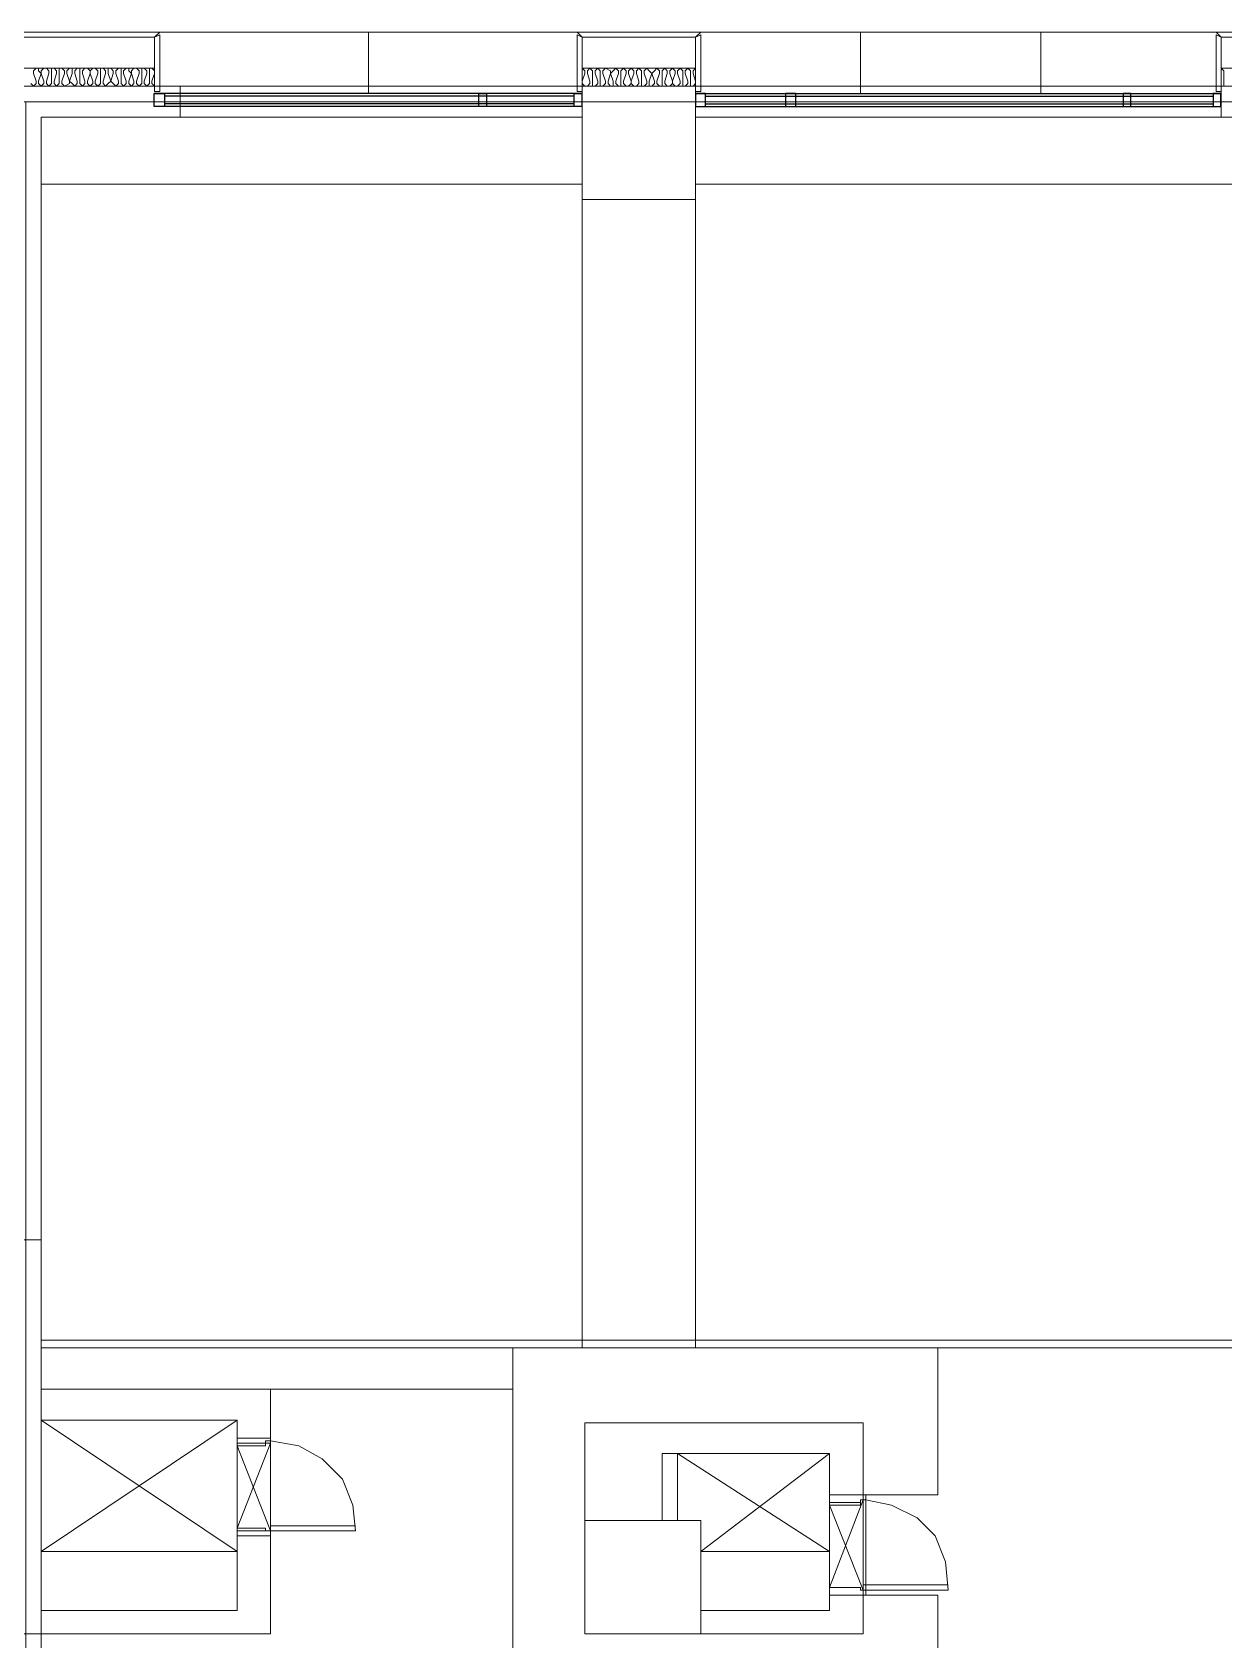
# Model space of a CAD drawing. Header units: millimetres. Extents: x -4033 to 126988, y -1911 to 106718.
# Drawn here: x 22979 to 30248, y 29589 to 39401 of the extents above; entities that cross this region are included whole.
import ezdxf

# ---------------------------------------------------------------- set-up
doc = ezdxf.new("R2010")
doc.units = ezdxf.units.MM
doc.layers.add('PDF_형상', color=7, linetype='Continuous')

msp = doc.modelspace()

# ---------------------------------------------------------------- linework, layer by layer
at = {"layer": 'PDF_형상', "lineweight": 5}
for points in [[(66299.6, 39400.8), (20158.4, 39400.8)], [(25030.3, 39023.6), (25030.3, 39400.8)], [(28032, 39400.8), (28032, 39023.6)], [(29132.1, 39400.8), (29132.1, 39023.6)], [(21730, 39180.7), (23725.9, 39180.7)], [(22971.5, 39086.4), (22987.2, 39070.7), (23003, 39086.4), (23003, 39102.2), (22987.2, 39149.3), (22987.2, 39165), (23003, 39180.7), (23018.7, 39180.7), (23018.7, 39165), (23034.4, 39149.3), (23034.4, 39165), (23050.1, 39180.7), (23065.8, 39180.7), (23081.5, 39165), (23081.5, 39149.3), (23065.8, 39102.2), (23065.8, 39086.4), (23081.5, 39070.7), (23097.3, 39086.4), (23097.3, 39102.2), (23097.3, 39149.3), (23097.3, 39165), (23097.3, 39180.7), (23113, 39180.7), (23128.7, 39165), (23128.7, 39149.3), (23113, 39102.2), (23113, 39086.4), (23128.7, 39070.7), (23144.4, 39086.4), (23144.4, 39102.2), (23144.4, 39149.3), (23144.4, 39165), (23144.4, 39180.7), (23160.1, 39180.7), (23175.8, 39165), (23175.8, 39149.3), (23160.1, 39102.2), (23160.1, 39086.4), (23175.8, 39070.7), (23207.3, 39086.4), (23207.3, 39102.2), (23191.6, 39149.3), (23191.6, 39165), (23207.3, 39180.7), (23223, 39180.7), (23223, 39165), (23223, 39149.3), (23207.3, 39102.2), (23223, 39086.4), (23238.7, 39070.7), (23254.4, 39086.4), (23254.4, 39102.2), (23238.7, 39149.3), (23238.7, 39165), (23254.4, 39180.7), (23270.1, 39180.7), (23270.1, 39165), (23270.1, 39149.3), (23270.1, 39102.2), (23270.1, 39086.4), (23285.8, 39070.7), (23301.6, 39086.4), (23301.6, 39102.2), (23285.8, 39149.3), (23285.8, 39165), (23301.6, 39180.7), (23317.3, 39180.7), (23333, 39165), (23333, 39149.3), (23333, 39165), (23348.7, 39180.7), (23364.4, 39180.7), (23380.1, 39165), (23380.1, 39149.3), (23364.4, 39102.2), (23364.4, 39086.4), (23380.1, 39070.7), (23395.9, 39086.4), (23395.9, 39102.2), (23395.9, 39149.3), (23395.9, 39165), (23395.9, 39180.7), (23411.6, 39180.7), (23427.3, 39165), (23427.3, 39149.3), (23411.6, 39102.2), (23411.6, 39086.4), (23427.3, 39070.7), (23443, 39086.4), (23458.7, 39102.2), (23443, 39149.3), (23443, 39165), (23443, 39180.7), (23458.7, 39180.7), (23474.4, 39165), (23474.4, 39149.3), (23458.7, 39102.2), (23474.4, 39086.4), (23490.1, 39070.7), (23505.9, 39086.4), (23505.9, 39102.2), (23490.1, 39149.3), (23490.1, 39165), (23505.9, 39180.7), (23521.6, 39180.7), (23521.6, 39165), (23521.6, 39149.3), (23521.6, 39102.2), (23521.6, 39086.4), (23537.3, 39070.7), (23553, 39086.4), (23553, 39102.2), (23537.3, 39149.3), (23537.3, 39165), (23553, 39180.7), (23568.7, 39180.7), (23568.7, 39165), (23584.4, 39149.3), (23584.4, 39165), (23600.2, 39180.7), (23615.9, 39180.7), (23631.6, 39165), (23631.6, 39149.3), (23615.9, 39102.2), (23615.9, 39086.4), (23631.6, 39070.7), (23647.3, 39086.4), (23647.3, 39102.2), (23647.3, 39149.3), (23647.3, 39165), (23647.3, 39180.7), (23663, 39180.7), (23678.7, 39165), (23678.7, 39149.3), (23663, 39102.2), (23663, 39086.4), (23678.7, 39070.7), (23694.5, 39086.4), (23694.5, 39102.2), (23694.5, 39149.3), (23694.5, 39165), (23694.5, 39180.7), (23710.2, 39180.7), (23725.9, 39165), (23725.9, 39149.3), (23710.2, 39102.2), (23710.2, 39086.4), (23725.9, 39070.7)], [(30263.6, 39070.7), (30247.9, 39070.7), (30247.9, 39086.4), (30247.9, 39102.2), (30247.9, 39149.3), (30247.9, 39165), (30232.2, 39180.7), (30640.8, 39180.7)], [(21730, 39070.7), (23034.4, 39070.7), (23883, 39070.7), (23883, 38882.1), (26334.7, 38882.1), (26334.7, 39070.7), (23883, 39070.7), (23883, 38882.1), (23034.4, 38882.1), (23034.4, 32030.1), (21840, 32030.1)], [(41688.9, 20479.1), (37932.9, 20479.1), (34176.8, 20479.1), (30436.5, 20479.1), (26680.4, 20479.1), (22940.1, 20479.1), (22940.1, 24470.9), (18932.6, 24470.9), (18932.6, 32124.4), (18932.6, 38976.4), (22940.1, 38976.4), (64445.2, 38976.4)], [(26334.7, 38976.4), (23883, 38976.4)], [(27026.2, 38976.4), (30232.2, 38976.4)], [(22877.2, 29625.6), (24433.1, 29625.6), (24433.1, 30222.8), (24228.8, 30222.8), (24228.8, 30254.2), (24401.7, 30254.2), (24433.1, 30254.2), (24433.1, 30222.8), (24228.8, 30222.8), (24228.8, 30254.2), (24401.7, 30254.2), (24433.1, 30254.2), (24433.1, 30222.8), (24228.8, 30222.8), (24228.8, 29767.1), (23034.4, 29767.1), (23034.4, 32030.1), (21840, 32030.1), (21840, 32218.7), (22830.1, 32218.7), (22830.1, 38882.1), (21730, 38882.1), (20127, 38882.1)], [(23034.4, 32030.1), (23034.4, 29767.1), (24228.8, 29767.1), (24228.8, 30222.8), (24433.1, 30222.8), (24433.1, 29625.6), (22877.2, 29625.6), (22877.2, 32030.1), (22877.2, 29059.8), (23034.4, 29059.8), (23034.4, 29908.5)], [(23034.4, 31417.2), (64335.2, 31417.2)], [(23034.4, 31370.1), (61930.7, 31370.1)], [(24433.1, 31118.6), (23034.4, 31118.6), (24433.1, 31118.6), (24433.1, 30820), (24228.8, 30820), (24228.8, 30788.6), (24228.8, 30254.2), (24228.8, 30788.6), (24228.8, 30820), (24433.1, 30820), (24433.1, 30804.3), (24433.1, 30254.2), (24951.7, 30254.2), (24936, 30411.4), (24873.1, 30568.6), (24747.4, 30694.3), (24606, 30772.9), (24433.1, 30804.3), (24401.7, 30804.3), (24401.7, 30788.6), (24228.8, 30788.6), (24401.7, 30788.6), (24401.7, 30804.3), (24433.1, 30804.3), (24606, 30772.9), (24747.4, 30694.3), (24873.1, 30568.6), (24936, 30411.4), (24951.7, 30254.2), (24433.1, 30254.2), (24433.1, 30804.3), (24433.1, 30820), (24228.8, 30820), (24433.1, 30820), (24433.1, 31118.6), (25910.4, 31118.6)], [(24228.8, 30930), (23034.4, 30930)], [(27843.4, 30725.7), (27843.4, 30474.3), (28047.7, 30474.3), (28047.7, 30914.3), (26350.4, 30914.3), (26350.4, 30317.1)], [(26916.2, 30317.1), (26916.2, 30725.7), (27843.4, 30128.5), (27057.6, 30128.5), (27843.4, 30725.7), (26821.9, 30725.7), (26821.9, 30317.1), (26821.9, 30725.7)], [(27843.4, 29908.5), (27843.4, 30427.1)], [(27057.6, 29767.1), (27843.4, 29767.1), (27843.4, 29861.3), (28047.7, 29861.3), (28047.7, 29625.6), (27057.6, 29625.6)], [(28047.7, 29924.2), (28566.3, 29924.2)]]:
    msp.add_lwpolyline(points, dxfattribs=at)
for points in [[(21730, 39369.3), (21714.3, 39400.8), (23757.3, 39400.8), (23725.9, 39369.3)], [(23725.9, 39369.3), (23757.3, 39385), (23757.3, 39039.3), (23725.9, 39039.3)], [(26334.7, 39369.3), (26303.3, 39400.8), (27057.6, 39400.8), (27026.2, 39369.3)], [(26334.7, 39369.3), (26303.3, 39385), (26303.3, 39039.3), (26334.7, 39039.3)], [(26334.7, 39369.3), (26303.3, 39385), (26303.3, 39039.3), (26334.7, 39039.3)], [(27026.2, 39369.3), (27057.6, 39385), (27057.6, 39039.3), (27026.2, 39039.3)], [(30232.2, 39369.3), (30200.7, 39400.8), (30656.5, 39400.8), (30625.1, 39369.3)], [(30232.2, 39369.3), (30200.7, 39385), (30200.7, 39039.3), (30232.2, 39039.3)], [(23034.4, 39149.3), (23018.7, 39102.2), (23018.7, 39086.4), (23034.4, 39070.7), (23050.1, 39086.4), (23050.1, 39102.2)], [(23333, 39149.3), (23317.3, 39102.2), (23317.3, 39086.4), (23333, 39070.7), (23348.7, 39086.4), (23348.7, 39102.2)], [(23584.4, 39149.3), (23568.7, 39102.2), (23568.7, 39086.4), (23584.4, 39070.7), (23600.2, 39086.4), (23600.2, 39102.2)], [(27010.5, 39149.3), (27026.2, 39102.2), (27026.2, 39086.4), (27010.5, 39070.7), (26994.7, 39070.7), (26994.7, 39086.4), (26994.7, 39102.2), (26994.7, 39149.3), (26994.7, 39165), (26979, 39180.7), (26963.3, 39165), (26963.3, 39149.3), (26979, 39102.2), (26979, 39086.4), (26963.3, 39070.7), (26947.6, 39070.7), (26947.6, 39086.4), (26947.6, 39102.2), (26947.6, 39149.3), (26947.6, 39165), (26931.9, 39180.7), (26916.2, 39165), (26916.2, 39149.3), (26931.9, 39102.2), (26931.9, 39086.4), (26916.2, 39070.7), (26900.4, 39070.7), (26884.7, 39086.4), (26884.7, 39102.2), (26900.4, 39149.3), (26900.4, 39165), (26884.7, 39180.7), (26869, 39165), (26869, 39149.3), (26884.7, 39102.2), (26884.7, 39086.4), (26869, 39070.7), (26853.3, 39070.7), (26837.6, 39086.4), (26837.6, 39102.2), (26853.3, 39149.3), (26853.3, 39165), (26837.6, 39180.7), (26821.9, 39165), (26821.9, 39149.3), (26821.9, 39102.2), (26821.9, 39086.4), (26821.9, 39070.7), (26806.2, 39070.7), (26790.4, 39086.4), (26790.4, 39102.2), (26806.2, 39149.3), (26806.2, 39165), (26790.4, 39180.7), (26774.7, 39165), (26759, 39149.3), (26743.3, 39165), (26727.6, 39180.7), (26711.9, 39165), (26711.9, 39149.3), (26727.6, 39102.2), (26727.6, 39086.4), (26711.9, 39070.7), (26696.1, 39070.7), (26696.1, 39086.4), (26696.1, 39102.2), (26696.1, 39149.3), (26696.1, 39165), (26680.4, 39180.7), (26664.7, 39165), (26664.7, 39149.3), (26680.4, 39102.2), (26680.4, 39086.4), (26664.7, 39070.7), (26649, 39070.7), (26633.3, 39086.4), (26633.3, 39102.2), (26649, 39149.3), (26649, 39165), (26633.3, 39180.7), (26617.6, 39165), (26617.6, 39149.3), (26633.3, 39102.2), (26633.3, 39086.4), (26617.6, 39070.7), (26601.9, 39070.7), (26586.1, 39086.4), (26586.1, 39102.2), (26601.9, 39149.3), (26601.9, 39165), (26586.1, 39180.7), (26570.4, 39165), (26570.4, 39149.3), (26570.4, 39102.2), (26570.4, 39086.4), (26570.4, 39070.7), (26554.7, 39070.7), (26539, 39086.4), (26539, 39102.2), (26554.7, 39149.3), (26554.7, 39165), (26539, 39180.7), (26523.3, 39165), (26507.6, 39149.3), (26507.6, 39165), (26476.1, 39180.7), (26460.4, 39165), (26460.4, 39149.3), (26476.1, 39102.2), (26476.1, 39086.4), (26460.4, 39070.7), (26444.7, 39070.7), (26444.7, 39086.4), (26444.7, 39102.2), (26444.7, 39149.3), (26444.7, 39165), (26429, 39180.7), (26413.3, 39165), (26413.3, 39149.3), (26429, 39102.2), (26429, 39086.4), (26413.3, 39070.7), (26397.5, 39070.7), (26397.5, 39086.4), (26397.5, 39102.2), (26397.5, 39149.3), (26397.5, 39165), (26381.8, 39180.7), (26366.1, 39165), (26366.1, 39149.3), (26381.8, 39102.2), (26381.8, 39086.4), (26366.1, 39070.7), (26350.4, 39070.7), (26334.7, 39086.4), (26334.7, 39102.2), (26350.4, 39149.3), (26350.4, 39165), (26334.7, 39180.7), (27026.2, 39180.7), (27010.5, 39165)], [(26507.6, 39149.3), (26491.8, 39102.2), (26491.8, 39086.4), (26507.6, 39070.7), (26523.3, 39070.7), (26523.3, 39086.4), (26523.3, 39102.2)], [(26759, 39149.3), (26743.3, 39102.2), (26743.3, 39086.4), (26743.3, 39070.7), (26759, 39070.7), (26774.7, 39086.4), (26774.7, 39102.2)], [(27026.2, 38379.2), (27026.2, 39070.7), (26334.7, 39070.7), (26334.7, 38379.2)], [(27026.2, 39070.7), (26334.7, 39070.7), (26334.7, 38379.2), (27026.2, 38379.2)], [(27026.2, 39070.7), (26334.7, 39070.7), (26334.7, 38379.2), (27026.2, 38379.2)], [(33831.1, 39070.7), (30640.8, 39070.7), (30640.8, 38882.1), (30232.2, 38882.1), (27026.2, 38882.1), (27026.2, 39070.7), (30232.2, 39070.7), (30640.8, 39070.7), (30640.8, 38882.1), (33831.1, 38882.1)], [(30232.2, 39070.7), (30232.2, 38882.1)], [(30232.2, 39070.7), (30640.8, 39070.7), (30640.8, 38882.1), (30232.2, 38882.1)], [(67069.7, 29704.2), (67069.7, 27331.1), (64036.6, 27331.1), (64036.6, 20479.1), (22940.1, 20479.1), (22940.1, 24470.9), (22940.1, 27016.8), (22940.1, 29704.2), (22940.1, 32124.4), (22940.1, 38976.4), (64445.2, 38976.4), (64445.2, 32517.3), (64445.2, 29704.2), (67038.3, 29704.2)], [(26334.7, 38473.5), (23034.4, 38473.5)], [(33831.1, 38473.5), (27026.2, 38473.5)], [(27026.2, 31370.1), (26334.7, 31370.1), (26334.7, 38379.2), (27026.2, 38379.2)], [(25910.4, 31370.1), (28503.4, 31370.1), (28503.4, 30474.3), (28063.4, 30474.3), (28063.4, 29861.3), (28503.4, 29861.3), (28503.4, 29169.9), (25910.4, 29169.9)], [(24228.8, 30930), (24228.8, 30820), (24228.8, 30930), (23034.4, 30128.5), (24228.8, 30128.5), (23034.4, 30930)], [(24228.8, 30820), (24433.1, 30820), (24433.1, 30788.6), (24401.7, 30788.6), (24401.7, 30772.9), (24228.8, 30772.9)], [(24228.8, 30820), (24433.1, 30820), (24433.1, 30788.6), (24401.7, 30788.6), (24401.7, 30772.9), (24228.8, 30772.9)], [(24228.8, 30772.9), (24228.8, 30270), (24433.1, 30788.6), (24433.1, 30254.2)], [(24228.8, 30772.9), (24228.8, 30270), (24433.1, 30788.6), (24433.1, 30254.2)], [(27843.4, 30474.3), (28047.7, 30474.3), (28047.7, 30442.8), (28032, 30442.8), (28032, 30411.4), (27843.4, 30411.4)], [(28063.4, 30474.3), (28063.4, 30442.8), (28032, 30442.8), (28032, 30427.1), (27843.4, 30427.1), (27843.4, 30474.3)], [(27843.4, 30411.4), (27843.4, 29908.5), (28047.7, 30442.8), (28047.7, 29892.8)], [(28063.4, 30442.8), (28063.4, 29892.8), (28566.3, 29892.8), (28550.6, 30065.7), (28487.7, 30222.8), (28377.7, 30332.8), (28220.6, 30411.4)], [(24228.8, 30222.8), (24433.1, 30222.8), (24433.1, 30254.2), (24401.7, 30254.2), (24401.7, 30270), (24228.8, 30270)], [(24228.8, 30222.8), (24433.1, 30222.8), (24433.1, 30254.2), (24401.7, 30254.2), (24401.7, 30270), (24228.8, 30270)], [(24951.7, 30285.7), (24433.1, 30285.7)], [(27057.6, 29625.6), (27057.6, 30317.1), (26350.4, 30317.1), (26350.4, 29625.6)], [(27843.4, 29861.3), (28047.7, 29861.3), (28047.7, 29892.8), (28032, 29892.8), (28032, 29908.5), (27843.4, 29908.5)], [(28063.4, 29861.3), (28063.4, 29892.8), (28032, 29892.8), (28032, 29908.5), (27843.4, 29908.5), (27843.4, 29861.3)]]:
    msp.add_lwpolyline(points, close=True, dxfattribs=at)
at = {"layer": 'PDF_형상', "lineweight": 25}
for points in [[(26332.9, 39026.4), (23724.2, 39026.4)], [(26285.8, 39010.7), (23787.1, 39010.7)], [(26285.8, 38963.5), (23787.1, 38963.5)], [(27024.4, 39026.4), (30230.3, 39026.4)], [(27087.3, 39010.7), (30183.1, 39010.7)], [(27087.3, 38963.5), (30183.1, 38963.5)], [(26332.9, 38947.8), (23724.2, 38947.8)], [(27024.4, 38947.8), (30230.3, 38947.8)]]:
    msp.add_lwpolyline(points, dxfattribs=at)
for points in [[(23787.1, 38947.8), (23724.2, 38947.8), (23724.2, 39026.4), (23787.1, 39026.4)], [(25751.5, 38947.8), (25704.3, 38947.8), (25704.3, 39026.4), (25751.5, 39026.4)], [(26332.9, 38947.8), (26285.8, 38947.8), (26285.8, 39026.4), (26332.9, 39026.4)], [(27024.4, 38947.8), (27087.3, 38947.8), (27087.3, 39026.4), (27024.4, 39026.4)], [(27574.4, 38947.8), (27637.3, 38947.8), (27637.3, 39026.4), (27574.4, 39026.4)], [(29633.1, 38947.8), (29680.2, 38947.8), (29680.2, 39026.4), (29633.1, 39026.4)], [(30183.1, 38947.8), (30230.3, 38947.8), (30230.3, 39026.4), (30183.1, 39026.4)]]:
    msp.add_lwpolyline(points, close=True, dxfattribs=at)

doc.saveas('drawing.dxf')
